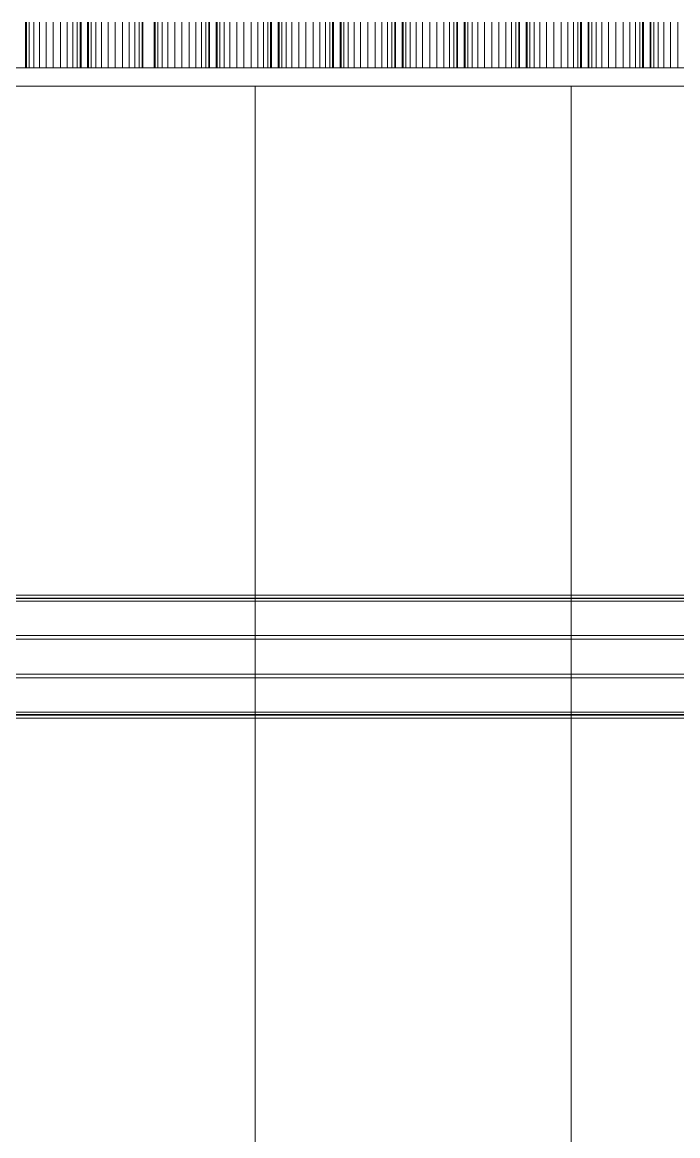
# Model space of a CAD drawing. Header units: centimetres. Extents: x -1906 to 5208, y -261 to 2955.
# Drawn here: x 3063.1 to 3125.2, y 2533.4 to 2639 of the extents above; entities that cross this region are included whole.
import ezdxf

# ---------------------------------------------------------------- set-up
doc = ezdxf.new("R2010")
doc.units = ezdxf.units.CM
doc.linetypes.add('Hidden', pattern=[0.714375, 0.47625, -0.238125])
for name, color, linetype, lineweight in [('A-CLNG-PATT', 7, 'Continuous', 18), ('A-DETL-HDLN', 7, 'Hidden', 18), ('G-IMPT', 7, 'Continuous', 18), ('S-BEAM', 7, 'Continuous', 18)]:
    doc.layers.add(name, color=color, linetype=linetype, lineweight=lineweight)

# ---------------------------------------------------------------- blocks, each defined once
blk = doc.blocks.new('Costanera Perfil Z - Parametrizado - h_22cm-1718476-Planta Bodega almacenamiento insumos')
at = {"layer": 'S-BEAM', "color": 254, "lineweight": 9, "true_color": 0xcccccc}
for p, q in [((-5.84, 4686.47), (-5.84, 1495.35)), ((-5.54, 4686.47), (-5.54, 1495.35)), ((-5.5, 1495.35), (-5.5, 4686.47)), ((-5.26, 4686.47), (-5.26, 1495.35)), ((-2.01, 4686.47), (-2.01, 1495.35)), ((-1.67, 4686.47), (-1.67, 1495.35)), ((1.67, 4686.47), (1.67, 1495.35)), ((2.01, 4686.47), (2.01, 1495.35)), ((5.26, 4686.47), (5.26, 1495.35)), ((5.5, 4686.47), (5.5, 1495.35)), ((5.54, 4686.47), (5.54, 1495.35)), ((5.84, 4686.47), (5.84, 1495.35))]:
    blk.add_line(p, q, dxfattribs=at)
blk = doc.blocks.new('PQ_RVR_EST-01_ZZ_ZZ_MO_T_A_rvt-2-Planta Bodega almacenamiento insumos')
at = {"layer": 'S-BEAM', "color": 254, "lineweight": 9, "true_color": 0xcccccc, "rotation": 269.9999999999998}
blk.add_blockref('Costanera Perfil Z - Parametrizado - h_22cm-1718476-Planta Bodega almacenamiento insumos', (-6547.93, 2578.82), dxfattribs=at)
blk = doc.blocks.new('PQ_RVR_ARQ-01_ZZ_ZZ_MO_T_A_rvt-2-Planta Bodega almacenamiento insumos')
at = {"layer": 'A-CLNG-PATT', "true_color": 0xd4d4d4}
h = blk.add_hatch(dxfattribs=at)
h.set_pattern_fill('FP_2', color=254, style=0, pattern_type=2)
h.set_pattern_definition([(90, (-3304.875, 82.28), (-30, 2e-15), [])])
h.paths.add_polyline_path([(-5052.58, 2390.87), (-5002.37, 2391.05), (-5002.38, 2395.95), (-4992.38, 2395.98), (-4992.37, 2391.09), (-4992.1, 2391.09), (-4992.12, 2395.98), (-4982.12, 2396.02), (-4982.1, 2391.13), (-4883.26, 2391.49), (-4883.18, 2393.89), (-4878.27, 2393.9), (-4878.26, 2391.51), (-3415.88, 2396.85), (-3415.79, 2399.31), (-3410.88, 2399.32), (-3410.88, 2396.87), (-3394.92, 2396.92), (-3394.83, 2399.39), (-3389.93, 2399.4), (-3389.92, 2396.94), (-3357.36, 2397.06), (-3357.3, 2402.03), (-3347.38, 2402.06), (-3347.36, 2397.1), (-2576.23, 2399.91), (-2577.59, 2638.97), (-2698.21, 2638.91), (-2698.21, 2636.41), (-2706.21, 2636.41), (-2706.21, 2638.91), (-2735.71, 2638.91), (-2735.71, 2632.91), (-2765.71, 2632.91), (-2765.71, 2638.91), (-2775.27, 2638.91), (-2774.58, 2637.77), (-2772.9, 2632.98), (-2772.33, 2627.86), (-2772.9, 2622.75), (-2774.85, 2617.5), (-2777.34, 2613.52), (-2780.99, 2609.88), (-2785.35, 2607.14), (-2790.54, 2605.4), (-2795.33, 2604.86), (-2800.64, 2605.51), (-2805.31, 2607.15), (-2809.84, 2610.05), (-2813.31, 2613.52), (-2816.07, 2617.96), (-2817.75, 2622.75), (-2818.33, 2627.86), (-2817.76, 2632.91), (-3110.95, 2632.91), (-3110.95, 2638.97), (-3114.28, 2638.97), (-3114.28, 2632.91), (-3274.28, 2632.91), (-3272.9, 2628.98), (-3272.33, 2623.86), (-3272.9, 2618.75), (-3274.85, 2613.5), (-3277.34, 2609.52), (-3280.99, 2605.88), (-3285.73, 2603.01), (-3290.54, 2601.4), (-3295.33, 2600.86), (-3300.64, 2601.51), (-3305.31, 2603.15), (-3309.84, 2606.05), (-3313.31, 2609.52), (-3316.07, 2613.96), (-3317.8, 2619.21), (-3318.33, 2623.86), (-3317.71, 2629.09), (-3316.38, 2632.91), (-3332.3, 2632.91), (-3332.37, 2628.83), (-3645.03, 2628.83), (-4101.8, 2402.33), (-5052.58, 2402.33), (-5052.58, 2401.84)])
h.paths.add_polyline_path([(-4115.83, 2455.93), (-4101.8, 2455.93), (-3805.08, 2603.06), (-3805.31, 2603.15), (-3809.84, 2606.05), (-3813.31, 2609.52), (-3816.07, 2613.96), (-3817.8, 2619.21), (-3818.33, 2623.86), (-3817.71, 2629.09), (-3815.81, 2634.23), (-3813.31, 2638.2), (-3812.54, 2638.97), (-4282.78, 2638.97), (-4280.82, 2637.68), (-4277.34, 2634.2), (-4274.58, 2629.77), (-4272.9, 2624.98), (-4272.33, 2619.86), (-4272.9, 2614.75), (-4274.85, 2609.5), (-4277.34, 2605.52), (-4280.99, 2601.88), (-4285.35, 2599.14), (-4290.54, 2597.4), (-4295.33, 2596.86), (-4300.64, 2597.51), (-4305.31, 2599.15), (-4309.84, 2602.05), (-4313.31, 2605.52), (-4316.07, 2609.96), (-4317.75, 2614.75), (-4318.33, 2619.86), (-4317.75, 2624.98), (-4315.81, 2630.23), (-4313.31, 2634.2), (-4309.67, 2637.85), (-4307.87, 2638.97), (-4782.78, 2638.97), (-4780.82, 2637.68), (-4777.34, 2634.2), (-4774.58, 2629.77), (-4772.9, 2624.98), (-4772.33, 2619.86), (-4772.9, 2614.75), (-4774.85, 2609.5), (-4777.34, 2605.52), (-4780.99, 2601.88), (-4785.35, 2599.14), (-4790.54, 2597.4), (-4795.33, 2596.86), (-4800.64, 2597.51), (-4805.31, 2599.15), (-4809.84, 2602.05), (-4813.31, 2605.52), (-4816.07, 2609.96), (-4817.75, 2614.75), (-4818.33, 2619.86), (-4817.75, 2624.98), (-4815.81, 2630.23), (-4813.31, 2634.2), (-4809.67, 2637.85), (-4807.87, 2638.97), (-5052.58, 2638.97), (-5052.58, 2455.93), (-4121.73, 2455.93)])
h.paths.add_polyline_path([(-3225.77, 2526.96), (-3246.21, 2526.96), (-3246.21, 2629.98), (-3230.65, 2629.98), (-3230.65, 2630.15), (-3196.38, 2630.15), (-3196.38, 2629.98), (-3193.47, 2629.98), (-3193.47, 2526.96), (-3207.71, 2526.96)])
h.paths.add_polyline_path([(-3772.87, 2619.03), (-3732.66, 2638.97), (-3778.11, 2638.97), (-3777.34, 2638.2), (-3774.58, 2633.77), (-3772.9, 2628.98), (-3772.33, 2623.86), (-3772.85, 2619.21)])
h.paths.add_polyline_path([(-2938.74, 2634.66), (-2938.74, 2638.97), (-2939.36, 2638.97), (-2939.36, 2634.66)])
h.paths.add_polyline_path([(-2950.51, 2634.66), (-2950.51, 2638.97), (-2951.12, 2638.97), (-2951.12, 2634.66)])
h.paths.add_polyline_path([(-2957, 2634.66), (-2956.39, 2634.66), (-2956.39, 2638.97), (-2957, 2638.97)])
h.paths.add_polyline_path([(-3016.24, 2634.66), (-3015.19, 2634.66), (-3015.19, 2638.97), (-3016.24, 2638.97)])
h.paths.add_polyline_path([(-2933.48, 2634.66), (-2932.86, 2634.66), (-2932.86, 2638.97), (-2933.48, 2638.97)])
h.paths.add_polyline_path([(-2833.51, 2634.66), (-2832.89, 2634.66), (-2832.89, 2638.97), (-2833.51, 2638.97)])
h.paths.add_polyline_path([(-3117.56, 2634.66), (-3117.56, 2638.97), (-3118.09, 2638.97), (-3118.09, 2634.66)])
h.paths.add_polyline_path([(-3103.84, 2634.66), (-3103.84, 2638.97), (-3106.56, 2638.97), (-3106.56, 2634.66)])
h.paths.add_polyline_path([(-2944.62, 2634.66), (-2944.62, 2638.97), (-2945.24, 2638.97), (-2945.24, 2634.66)])
h.paths.add_polyline_path([(-3259.23, 2634.66), (-3258.61, 2634.66), (-3258.61, 2638.97), (-3259.23, 2638.97)])
h.paths.add_polyline_path([(-3021.51, 2634.66), (-3021.51, 2638.97), (-3022.13, 2638.97), (-3022.13, 2634.66)])
h.paths.add_polyline_path([(-2892.31, 2634.66), (-2891.7, 2634.66), (-2891.7, 2638.97), (-2892.31, 2638.97)])
h.paths.add_polyline_path([(-2897.58, 2634.66), (-2897.58, 2638.97), (-2898.19, 2638.97), (-2898.19, 2634.66)])
h.paths.add_polyline_path([(-2915.22, 2634.66), (-2915.22, 2638.97), (-2915.84, 2638.97), (-2915.84, 2634.66)])
h.paths.add_polyline_path([(-3080.32, 2634.66), (-3080.32, 2638.97), (-3080.93, 2638.97), (-3080.93, 2634.66)])
h.paths.add_polyline_path([(-3123.36, 2634.66), (-3123.36, 2638.97), (-3123.98, 2638.97), (-3123.98, 2634.66)])
h.paths.add_polyline_path([(-3264.5, 2634.66), (-3264.5, 2638.97), (-3265.11, 2638.97), (-3265.11, 2634.66)])
h.paths.add_polyline_path([(-3004.04, 2634.66), (-3003.43, 2634.66), (-3003.43, 2638.97), (-3004.04, 2638.97)])
h.paths.add_polyline_path([(-2921.1, 2634.66), (-2921.1, 2638.97), (-2921.72, 2638.97), (-2921.72, 2634.66)])
h.paths.add_polyline_path([(-2962.27, 2634.66), (-2962.27, 2638.97), (-2962.88, 2638.97), (-2962.88, 2634.66)])
h.paths.add_polyline_path([(-2927.6, 2634.66), (-2926.98, 2634.66), (-2926.98, 2638.97), (-2927.6, 2638.97)])
h.paths.add_polyline_path([(-3247.47, 2634.66), (-3246.85, 2634.66), (-3246.85, 2638.97), (-3247.47, 2638.97)])
h.paths.add_polyline_path([(-3009.31, 2634.66), (-3009.31, 2638.97), (-3009.93, 2638.97), (-3009.93, 2634.66)])
h.paths.add_polyline_path([(-3075.05, 2634.66), (-3074.44, 2634.66), (-3074.44, 2638.97), (-3075.05, 2638.97)])
h.paths.add_polyline_path([(-3252.73, 2634.66), (-3252.73, 2638.97), (-3253.35, 2638.97), (-3253.35, 2634.66)])
h.paths.add_polyline_path([(-2998.16, 2634.66), (-2997.55, 2634.66), (-2997.55, 2638.97), (-2998.16, 2638.97)])
h.paths.add_polyline_path([(-3068.56, 2634.66), (-3068.56, 2638.97), (-3069.17, 2638.97), (-3069.17, 2634.66)])
h.paths.add_polyline_path([(-3241.59, 2634.66), (-3240.97, 2634.66), (-3240.97, 2638.97), (-3241.59, 2638.97)])
h.paths.add_polyline_path([(-3098.57, 2634.66), (-3097.96, 2634.66), (-3097.96, 2638.97), (-3098.57, 2638.97)])
h.paths.add_polyline_path([(-2838.77, 2634.66), (-2838.77, 2638.97), (-2839.39, 2638.97), (-2839.39, 2634.66)])
h.paths.add_polyline_path([(-3086.2, 2634.66), (-3086.2, 2638.97), (-3086.81, 2638.97), (-3086.81, 2634.66)])
h.paths.add_polyline_path([(-3129.24, 2634.66), (-3129.24, 2638.97), (-3129.86, 2638.97), (-3129.86, 2634.66)])
h.paths.add_polyline_path([(-3235.71, 2634.66), (-3235.09, 2634.66), (-3235.09, 2638.97), (-3235.71, 2638.97)])
h.paths.add_polyline_path([(-3063.29, 2634.66), (-3062.68, 2634.66), (-3062.68, 2638.97), (-3063.29, 2638.97)])
h.paths.add_polyline_path([(-2992.28, 2634.66), (-2991.67, 2634.66), (-2991.67, 2638.97), (-2992.28, 2638.97)])
h.paths.add_polyline_path([(-2986.4, 2634.66), (-2985.79, 2634.66), (-2985.79, 2638.97), (-2986.4, 2638.97)])
h.paths.add_polyline_path([(-2845.27, 2634.66), (-2844.65, 2634.66), (-2844.65, 2638.97), (-2845.27, 2638.97)])
h.paths.add_polyline_path([(-2974.64, 2634.66), (-2974.03, 2634.66), (-2974.03, 2638.97), (-2974.64, 2638.97)])
h.paths.add_polyline_path([(-2850.54, 2634.66), (-2850.54, 2638.97), (-2851.15, 2638.97), (-2851.15, 2634.66)])
h.paths.add_polyline_path([(-3135.74, 2634.66), (-3135.12, 2634.66), (-3135.12, 2638.97), (-3135.74, 2638.97)])
h.paths.add_polyline_path([(-3141, 2634.66), (-3141, 2638.97), (-3141.62, 2638.97), (-3141.62, 2634.66)])
h.paths.add_polyline_path([(-2827.63, 2634.66), (-2827.01, 2634.66), (-2827.01, 2638.97), (-2827.63, 2638.97)])
h.paths.add_polyline_path([(-2821.75, 2634.66), (-2821.13, 2634.66), (-2821.13, 2638.97), (-2821.75, 2638.97), (-2821.75, 2638.08)])
h.paths.add_polyline_path([(-3270.99, 2634.66), (-3270.38, 2634.66), (-3270.38, 2638.97), (-3270.99, 2638.97), (-3270.99, 2635.67)])
h.paths.add_polyline_path([(-3147.5, 2634.66), (-3146.88, 2634.66), (-3146.88, 2638.97), (-3147.5, 2638.97)])
h.paths.add_polyline_path([(-3152.76, 2634.66), (-3152.76, 2638.97), (-3153.38, 2638.97), (-3153.38, 2634.66)])
h.paths.add_polyline_path([(-3057.41, 2634.66), (-3056.79, 2634.66), (-3056.79, 2638.97), (-3057.41, 2638.97)])
h.paths.add_polyline_path([(-3158.64, 2634.66), (-3158.64, 2638.97), (-3159.26, 2638.97), (-3159.26, 2634.66)])
h.paths.add_polyline_path([(-3229.83, 2634.66), (-3229.21, 2634.66), (-3229.21, 2638.97), (-3229.83, 2638.97)])
h.paths.add_polyline_path([(-3223.95, 2634.66), (-3223.33, 2634.66), (-3223.33, 2638.97), (-3223.95, 2638.97)])
h.paths.add_polyline_path([(-3164.53, 2634.66), (-3164.53, 2638.97), (-3165.14, 2638.97), (-3165.14, 2634.66)])
h.paths.add_polyline_path([(-2980.52, 2634.66), (-2979.91, 2634.66), (-2979.91, 2638.97), (-2980.52, 2638.97)])
h.paths.add_polyline_path([(-2856.42, 2634.66), (-2856.42, 2638.97), (-2857.03, 2638.97), (-2857.03, 2634.66)])
h.paths.add_polyline_path([(-3050.91, 2634.66), (-3050.91, 2638.97), (-3051.53, 2638.97), (-3051.53, 2634.66)])
h.paths.add_polyline_path([(-3045.65, 2634.66), (-3045.03, 2634.66), (-3045.03, 2638.97), (-3045.65, 2638.97)])
h.paths.add_polyline_path([(-3170.41, 2634.66), (-3170.41, 2638.97), (-3171.02, 2638.97), (-3171.02, 2634.66)])
h.paths.add_polyline_path([(-2862.3, 2634.66), (-2862.3, 2638.97), (-2862.91, 2638.97), (-2862.91, 2634.66)])
h.paths.add_polyline_path([(-2868.18, 2634.66), (-2868.18, 2638.97), (-2868.79, 2638.97), (-2868.79, 2634.66)])
h.paths.add_polyline_path([(-2904.07, 2634.66), (-2903.46, 2634.66), (-2903.46, 2638.97), (-2904.07, 2638.97)])
h.paths.add_polyline_path([(-3329.62, 2634.66), (-3329.62, 2638.97), (-3330.24, 2638.97), (-3330.24, 2634.66)])
h.paths.add_polyline_path([(-3039.15, 2634.66), (-3039.15, 2638.97), (-3039.77, 2638.97), (-3039.77, 2634.66)])
h.paths.add_polyline_path([(-3324.35, 2634.66), (-3323.74, 2634.66), (-3323.74, 2638.97), (-3324.35, 2638.97)])
h.paths.add_polyline_path([(-3217.45, 2634.66), (-3217.45, 2638.97), (-3218.06, 2638.97), (-3218.06, 2634.66)])
h.paths.add_polyline_path([(-3092.08, 2634.66), (-3092.08, 2638.97), (-3092.69, 2638.97), (-3092.69, 2634.66)])
h.paths.add_polyline_path([(-3176.9, 2634.66), (-3176.29, 2634.66), (-3176.29, 2638.97), (-3176.9, 2638.97)])
h.paths.add_polyline_path([(-3182.17, 2634.66), (-3182.17, 2638.97), (-3182.78, 2638.97), (-3182.78, 2634.66)])
h.paths.add_polyline_path([(-2874.67, 2634.66), (-2874.06, 2634.66), (-2874.06, 2638.97), (-2874.67, 2638.97)])
h.paths.add_polyline_path([(-3193.93, 2634.66), (-3193.93, 2638.97), (-3194.54, 2638.97), (-3194.54, 2634.66)])
h.paths.add_polyline_path([(-3033.89, 2634.66), (-3033.27, 2634.66), (-3033.27, 2638.97), (-3033.89, 2638.97)])
h.paths.add_polyline_path([(-2968.15, 2634.66), (-2968.15, 2638.97), (-2968.76, 2638.97), (-2968.76, 2634.66)])
h.paths.add_polyline_path([(-2879.94, 2634.66), (-2879.94, 2638.97), (-2880.55, 2638.97), (-2880.55, 2634.66)])
h.paths.add_polyline_path([(-3028.01, 2634.66), (-3027.39, 2634.66), (-3027.39, 2638.97), (-3028.01, 2638.97)])
h.paths.add_polyline_path([(-2885.82, 2634.66), (-2885.82, 2638.97), (-2886.43, 2638.97), (-2886.43, 2634.66)])
h.paths.add_polyline_path([(-3318.47, 2634.66), (-3317.42, 2634.66), (-3317.42, 2638.97), (-3318.47, 2638.97), (-3318.47, 2635.64)])
h.paths.add_polyline_path([(-3188.05, 2634.66), (-3188.05, 2638.97), (-3188.66, 2638.97), (-3188.66, 2634.66)])
h.paths.add_polyline_path([(-3206.3, 2634.66), (-3205.69, 2634.66), (-3205.69, 2638.97), (-3206.3, 2638.97)])
h.paths.add_polyline_path([(-3200.42, 2634.66), (-3199.81, 2634.66), (-3199.81, 2638.97), (-3200.42, 2638.97)])
h.paths.add_polyline_path([(-3276.26, 2636.47), (-3276.26, 2638.97), (-3276.87, 2638.97), (-3276.87, 2637.45), (-3276.54, 2636.92)])
h.paths.add_polyline_path([(-2815.87, 2638.13), (-2815.34, 2638.97), (-2815.87, 2638.97), (-2815.87, 2638.54)])
blk = doc.blocks.new('EQ-04-002 - EQ-04-002_dwg_Agrupar_1737-1534113-Planta Bodega almacenamiento insumos')
at = {"layer": 'G-IMPT', "color": 251, "lineweight": 9, "true_color": 0x666666}
for p, q in [((83.56, 6.06), (83.56, 1.75)), ((83.56, 1.75), (83.56, 6.06)), ((83.56, 6.06), (83.56, 1.75)), ((83.65, 6.06), (83.65, 1.75)), ((83.65, 1.75), (83.65, 6.06)), ((83.65, 6.06), (83.65, 1.75)), ((83.91, 6.06), (83.91, 1.75)), ((83.91, 1.75), (83.91, 6.06)), ((83.91, 6.06), (83.91, 1.75)), ((84.33, 6.06), (84.33, 1.75)), ((84.33, 1.75), (84.33, 6.06)), ((84.33, 6.06), (84.33, 1.75)), ((84.87, 6.06), (84.87, 1.75)), ((84.87, 1.75), (84.87, 6.06)), ((84.87, 6.06), (84.87, 1.75)), ((85.51, 6.06), (85.51, 1.75)), ((85.51, 1.75), (85.51, 6.06)), ((85.51, 6.06), (85.51, 1.75)), ((86.19, 6.06), (86.19, 1.75)), ((86.19, 1.75), (86.19, 6.06)), ((86.19, 6.06), (86.19, 1.75)), ((86.87, 1.75), (86.87, 6.06)), ((86.87, 1.75), (86.87, 6.06)), ((86.87, 6.06), (86.87, 1.75)), ((87.51, 6.06), (87.51, 1.75)), ((87.51, 1.75), (87.51, 6.06)), ((87.51, 6.06), (87.51, 1.75)), ((88.05, 1.75), (88.05, 6.06)), ((88.05, 1.75), (88.05, 6.06)), ((88.05, 6.06), (88.05, 1.75)), ((88.47, 1.75), (88.47, 6.06)), ((88.47, 1.75), (88.47, 6.06)), ((88.47, 6.06), (88.47, 1.75)), ((88.73, 6.06), (88.73, 1.75)), ((88.73, 1.75), (88.73, 6.06)), ((88.73, 6.06), (88.73, 1.75)), ((88.82, 1.75), (88.82, 6.06)), ((88.82, 1.75), (88.82, 6.06)), ((88.82, 6.06), (88.82, 1.75)), ((85.51, 1.75), (84.87, 1.75)), ((86.19, 1.75), (85.51, 1.75)), ((86.87, 1.75), (86.19, 1.75)), ((86.87, 1.75), (87.51, 1.75))]:
    blk.add_line(p, q, dxfattribs=at)
blk = doc.blocks.new('EQ-04-002 - EQ-04-002_dwg_Agrupar_528-1534099-Planta Bodega almacenamiento insumos')
at = {"layer": 'A-DETL-HDLN', "lineweight": 9}
for p, q in [((81.63, 1.75), (84.87, 1.75)), ((87.51, 1.75), (90.75, 1.75)), ((93.39, 1.75), (97.07, 1.75)), ((99.71, 1.75), (102.95, 1.75)), ((105.59, 1.75), (108.83, 1.75)), ((111.47, 1.75), (114.72, 1.75)), ((117.35, 1.75), (120.6, 1.75)), ((123.23, 1.75), (126.48, 1.75)), ((129.11, 1.75), (132.36, 1.75)), ((134.99, 1.75), (138.24, 1.75)), ((140.87, 1.75), (144.12, 1.75)), ((298.9, 0), (0, 0))]:
    blk.add_line(p, q, dxfattribs=at)
at = {"layer": 'G-IMPT', "color": 251, "lineweight": 9, "true_color": 0x666666}
for p, q in [((81.63, 1.75), (84.87, 1.75)), ((81.63, 1.75), (84.87, 1.75)), ((81.63, 1.75), (84.87, 1.75)), ((87.51, 1.75), (90.75, 1.75)), ((87.51, 1.75), (90.75, 1.75)), ((87.51, 1.75), (90.75, 1.75)), ((93.39, 1.75), (97.07, 1.75)), ((93.39, 1.75), (97.07, 1.75)), ((93.39, 1.75), (97.07, 1.75)), ((99.71, 1.75), (102.95, 1.75)), ((99.71, 1.75), (102.95, 1.75)), ((99.71, 1.75), (102.95, 1.75)), ((105.59, 1.75), (108.83, 1.75)), ((105.59, 1.75), (108.83, 1.75)), ((105.59, 1.75), (108.83, 1.75)), ((111.47, 1.75), (114.72, 1.75)), ((111.47, 1.75), (114.72, 1.75)), ((111.47, 1.75), (114.72, 1.75)), ((117.35, 1.75), (120.6, 1.75)), ((117.35, 1.75), (120.6, 1.75)), ((117.35, 1.75), (120.6, 1.75)), ((123.23, 1.75), (126.48, 1.75)), ((123.23, 1.75), (126.48, 1.75)), ((123.23, 1.75), (126.48, 1.75)), ((129.11, 1.75), (132.36, 1.75)), ((129.11, 1.75), (132.36, 1.75)), ((129.11, 1.75), (132.36, 1.75)), ((134.99, 1.75), (138.24, 1.75)), ((134.99, 1.75), (138.24, 1.75)), ((134.99, 1.75), (138.24, 1.75)), ((140.87, 1.75), (144.12, 1.75)), ((140.87, 1.75), (144.12, 1.75)), ((140.87, 1.75), (144.12, 1.75)), ((293.21, 0), (0, 0)), ((288.16, 0), (0, 0))]:
    blk.add_line(p, q, dxfattribs=at)
at = {"layer": 'G-IMPT', "color": 251, "lineweight": 9, "true_color": 0x666666, "flags": 128}
blk.add_lwpolyline([(288.16, 0), (0, 0), (0, 6.06)], dxfattribs=at)
blk = doc.blocks.new('EQ-04-002 - EQ-04-002_dwg_Agrupar_1737-1534105-Planta Bodega almacenamiento insumos')
at = {"layer": 'A-DETL-HDLN', "lineweight": 9}
for p, q in [((107.52, 6.06), (107.52, 1.75)), ((107.61, 6.06), (107.61, 1.75)), ((107.87, 6.06), (107.87, 1.75)), ((108.29, 6.06), (108.29, 1.75)), ((108.83, 6.06), (108.83, 1.75)), ((109.47, 6.06), (109.47, 1.75)), ((110.15, 6.06), (110.15, 1.75)), ((110.83, 1.75), (110.83, 6.06)), ((111.47, 6.06), (111.47, 1.75)), ((112.01, 1.75), (112.01, 6.06)), ((112.43, 1.75), (112.43, 6.06)), ((112.69, 6.06), (112.69, 1.75)), ((112.78, 1.75), (112.78, 6.06)), ((109.47, 1.75), (108.83, 1.75)), ((110.15, 1.75), (109.47, 1.75)), ((110.83, 1.75), (110.15, 1.75)), ((110.83, 1.75), (111.47, 1.75))]:
    blk.add_line(p, q, dxfattribs=at)
at = {"layer": 'G-IMPT', "color": 251, "lineweight": 9, "true_color": 0x666666}
for p, q in [((107.52, 6.06), (107.52, 1.75)), ((107.52, 1.75), (107.52, 6.06)), ((107.52, 6.06), (107.52, 1.75)), ((107.61, 6.06), (107.61, 1.75)), ((107.61, 1.75), (107.61, 6.06)), ((107.61, 6.06), (107.61, 1.75)), ((107.87, 6.06), (107.87, 1.75)), ((107.87, 1.75), (107.87, 6.06)), ((107.87, 6.06), (107.87, 1.75)), ((108.29, 6.06), (108.29, 1.75)), ((108.29, 1.75), (108.29, 6.06)), ((108.29, 6.06), (108.29, 1.75)), ((108.83, 6.06), (108.83, 1.75)), ((108.83, 1.75), (108.83, 6.06)), ((108.83, 6.06), (108.83, 1.75)), ((109.47, 6.06), (109.47, 1.75)), ((109.47, 1.75), (109.47, 6.06)), ((109.47, 6.06), (109.47, 1.75)), ((110.15, 6.06), (110.15, 1.75)), ((110.15, 1.75), (110.15, 6.06)), ((110.15, 6.06), (110.15, 1.75)), ((110.83, 1.75), (110.83, 6.06)), ((110.83, 1.75), (110.83, 6.06)), ((110.83, 6.06), (110.83, 1.75)), ((111.47, 6.06), (111.47, 1.75)), ((111.47, 1.75), (111.47, 6.06)), ((111.47, 6.06), (111.47, 1.75)), ((112.01, 1.75), (112.01, 6.06)), ((112.01, 1.75), (112.01, 6.06)), ((112.01, 6.06), (112.01, 1.75)), ((112.43, 1.75), (112.43, 6.06)), ((112.43, 1.75), (112.43, 6.06)), ((112.43, 6.06), (112.43, 1.75)), ((112.69, 6.06), (112.69, 1.75)), ((112.69, 1.75), (112.69, 6.06)), ((112.69, 6.06), (112.69, 1.75)), ((112.78, 1.75), (112.78, 6.06)), ((112.78, 1.75), (112.78, 6.06)), ((112.78, 6.06), (112.78, 1.75)), ((109.47, 1.75), (108.83, 1.75)), ((110.15, 1.75), (109.47, 1.75)), ((110.83, 1.75), (110.15, 1.75)), ((110.83, 1.75), (111.47, 1.75))]:
    blk.add_line(p, q, dxfattribs=at)
blk = doc.blocks.new('EQ-04-002 - EQ-04-002_dwg_Agrupar_1737-1534106-Planta Bodega almacenamiento insumos')
at = {"layer": 'A-DETL-HDLN', "lineweight": 9}
for p, q in [((95.76, 6.06), (95.76, 1.75)), ((95.85, 6.06), (95.85, 1.75)), ((96.11, 6.06), (96.11, 1.75)), ((96.53, 6.06), (96.53, 1.75)), ((97.07, 6.06), (97.07, 1.75)), ((97.71, 6.06), (97.71, 1.75)), ((98.39, 6.06), (98.39, 1.75)), ((99.07, 1.75), (99.07, 6.06)), ((99.71, 6.06), (99.71, 1.75)), ((100.25, 1.75), (100.25, 6.06)), ((100.67, 1.75), (100.67, 6.06)), ((100.93, 6.06), (100.93, 1.75)), ((101.02, 1.75), (101.02, 6.06)), ((97.71, 1.75), (97.07, 1.75)), ((98.39, 1.75), (97.71, 1.75)), ((99.07, 1.75), (98.39, 1.75)), ((99.07, 1.75), (99.71, 1.75))]:
    blk.add_line(p, q, dxfattribs=at)
at = {"layer": 'G-IMPT', "color": 251, "lineweight": 9, "true_color": 0x666666}
for p, q in [((95.76, 6.06), (95.76, 1.75)), ((95.76, 1.75), (95.76, 6.06)), ((95.76, 6.06), (95.76, 1.75)), ((95.85, 6.06), (95.85, 1.75)), ((95.85, 1.75), (95.85, 6.06)), ((95.85, 6.06), (95.85, 1.75)), ((96.11, 6.06), (96.11, 1.75)), ((96.11, 1.75), (96.11, 6.06)), ((96.11, 6.06), (96.11, 1.75)), ((96.53, 6.06), (96.53, 1.75)), ((96.53, 1.75), (96.53, 6.06)), ((96.53, 6.06), (96.53, 1.75)), ((97.07, 6.06), (97.07, 1.75)), ((97.07, 1.75), (97.07, 6.06)), ((97.07, 6.06), (97.07, 1.75)), ((97.71, 6.06), (97.71, 1.75)), ((97.71, 1.75), (97.71, 6.06)), ((97.71, 6.06), (97.71, 1.75)), ((98.39, 6.06), (98.39, 1.75)), ((98.39, 1.75), (98.39, 6.06)), ((98.39, 6.06), (98.39, 1.75)), ((99.07, 1.75), (99.07, 6.06)), ((99.07, 1.75), (99.07, 6.06)), ((99.07, 6.06), (99.07, 1.75)), ((99.71, 6.06), (99.71, 1.75)), ((99.71, 1.75), (99.71, 6.06)), ((99.71, 6.06), (99.71, 1.75)), ((100.25, 1.75), (100.25, 6.06)), ((100.25, 1.75), (100.25, 6.06)), ((100.25, 6.06), (100.25, 1.75)), ((100.67, 1.75), (100.67, 6.06)), ((100.67, 1.75), (100.67, 6.06)), ((100.67, 6.06), (100.67, 1.75)), ((100.93, 6.06), (100.93, 1.75)), ((100.93, 1.75), (100.93, 6.06)), ((100.93, 6.06), (100.93, 1.75)), ((101.02, 1.75), (101.02, 6.06)), ((101.02, 1.75), (101.02, 6.06)), ((101.02, 6.06), (101.02, 1.75)), ((97.71, 1.75), (97.07, 1.75)), ((98.39, 1.75), (97.71, 1.75)), ((99.07, 1.75), (98.39, 1.75)), ((99.07, 1.75), (99.71, 1.75))]:
    blk.add_line(p, q, dxfattribs=at)
blk = doc.blocks.new('EQ-04-002 - EQ-04-002_dwg_Agrupar_1737-1534109-Planta Bodega almacenamiento insumos')
at = {"layer": 'A-DETL-HDLN', "lineweight": 9}
for p, q in [((142.8, 6.06), (142.8, 1.75)), ((142.89, 6.06), (142.89, 1.75)), ((143.15, 6.06), (143.15, 1.75)), ((143.57, 6.06), (143.57, 1.75)), ((144.12, 6.06), (144.12, 1.75)), ((144.75, 6.06), (144.75, 1.75)), ((145.43, 6.06), (145.43, 1.75)), ((146.12, 1.75), (146.12, 6.06)), ((146.75, 6.06), (146.75, 1.75)), ((147.3, 1.75), (147.3, 6.06)), ((147.72, 1.75), (147.72, 6.06)), ((147.98, 6.06), (147.98, 1.75)), ((148.07, 1.75), (148.07, 6.06)), ((144.75, 1.75), (144.12, 1.75)), ((145.43, 1.75), (144.75, 1.75)), ((146.12, 1.75), (145.43, 1.75)), ((146.12, 1.75), (146.75, 1.75))]:
    blk.add_line(p, q, dxfattribs=at)
at = {"layer": 'G-IMPT', "color": 251, "lineweight": 9, "true_color": 0x666666}
for p, q in [((142.8, 6.06), (142.8, 1.75)), ((142.8, 1.75), (142.8, 6.06)), ((142.8, 6.06), (142.8, 1.75)), ((142.89, 6.06), (142.89, 1.75)), ((142.89, 1.75), (142.89, 6.06)), ((142.89, 6.06), (142.89, 1.75)), ((143.15, 6.06), (143.15, 1.75)), ((143.15, 1.75), (143.15, 6.06)), ((143.15, 6.06), (143.15, 1.75)), ((143.57, 6.06), (143.57, 1.75)), ((143.57, 1.75), (143.57, 6.06)), ((143.57, 6.06), (143.57, 1.75)), ((144.12, 6.06), (144.12, 1.75)), ((144.12, 1.75), (144.12, 6.06)), ((144.12, 6.06), (144.12, 1.75)), ((144.75, 6.06), (144.75, 1.75)), ((144.75, 1.75), (144.75, 6.06)), ((144.75, 6.06), (144.75, 1.75)), ((145.43, 6.06), (145.43, 1.75)), ((145.43, 1.75), (145.43, 6.06)), ((145.43, 6.06), (145.43, 1.75)), ((146.12, 1.75), (146.12, 6.06)), ((146.12, 1.75), (146.12, 6.06)), ((146.12, 6.06), (146.12, 1.75)), ((146.75, 6.06), (146.75, 1.75)), ((146.75, 1.75), (146.75, 6.06)), ((146.75, 6.06), (146.75, 1.75)), ((147.3, 1.75), (147.3, 6.06)), ((147.3, 1.75), (147.3, 6.06)), ((147.3, 6.06), (147.3, 1.75)), ((147.72, 1.75), (147.72, 6.06)), ((147.72, 1.75), (147.72, 6.06)), ((147.72, 6.06), (147.72, 1.75)), ((147.98, 6.06), (147.98, 1.75)), ((147.98, 1.75), (147.98, 6.06)), ((147.98, 6.06), (147.98, 1.75)), ((148.07, 1.75), (148.07, 6.06)), ((148.07, 1.75), (148.07, 6.06)), ((148.07, 6.06), (148.07, 1.75)), ((144.75, 1.75), (144.12, 1.75)), ((145.43, 1.75), (144.75, 1.75)), ((146.12, 1.75), (145.43, 1.75)), ((146.12, 1.75), (146.75, 1.75))]:
    blk.add_line(p, q, dxfattribs=at)
blk = doc.blocks.new('EQ-04-002 - EQ-04-002_dwg_Agrupar_1737-1534110-Planta Bodega almacenamiento insumos')
at = {"layer": 'A-DETL-HDLN', "lineweight": 9}
for p, q in [((113.4, 6.06), (113.4, 1.75)), ((113.49, 6.06), (113.49, 1.75)), ((113.75, 6.06), (113.75, 1.75)), ((114.17, 6.06), (114.17, 1.75)), ((114.72, 6.06), (114.72, 1.75)), ((115.35, 6.06), (115.35, 1.75)), ((116.03, 6.06), (116.03, 1.75)), ((116.71, 1.75), (116.71, 6.06)), ((117.35, 6.06), (117.35, 1.75)), ((117.89, 1.75), (117.89, 6.06)), ((118.31, 1.75), (118.31, 6.06)), ((118.58, 6.06), (118.58, 1.75)), ((118.67, 1.75), (118.67, 6.06)), ((115.35, 1.75), (114.72, 1.75)), ((116.03, 1.75), (115.35, 1.75)), ((116.71, 1.75), (116.03, 1.75)), ((116.71, 1.75), (117.35, 1.75))]:
    blk.add_line(p, q, dxfattribs=at)
at = {"layer": 'G-IMPT', "color": 251, "lineweight": 9, "true_color": 0x666666}
for p, q in [((113.4, 6.06), (113.4, 1.75)), ((113.4, 1.75), (113.4, 6.06)), ((113.4, 6.06), (113.4, 1.75)), ((113.49, 6.06), (113.49, 1.75)), ((113.49, 1.75), (113.49, 6.06)), ((113.49, 6.06), (113.49, 1.75)), ((113.75, 6.06), (113.75, 1.75)), ((113.75, 1.75), (113.75, 6.06)), ((113.75, 6.06), (113.75, 1.75)), ((114.17, 6.06), (114.17, 1.75)), ((114.17, 1.75), (114.17, 6.06)), ((114.17, 6.06), (114.17, 1.75)), ((114.72, 6.06), (114.72, 1.75)), ((114.72, 1.75), (114.72, 6.06)), ((114.72, 6.06), (114.72, 1.75)), ((115.35, 6.06), (115.35, 1.75)), ((115.35, 1.75), (115.35, 6.06)), ((115.35, 6.06), (115.35, 1.75)), ((116.03, 6.06), (116.03, 1.75)), ((116.03, 1.75), (116.03, 6.06)), ((116.03, 6.06), (116.03, 1.75)), ((116.71, 1.75), (116.71, 6.06)), ((116.71, 1.75), (116.71, 6.06)), ((116.71, 6.06), (116.71, 1.75)), ((117.35, 6.06), (117.35, 1.75)), ((117.35, 1.75), (117.35, 6.06)), ((117.35, 6.06), (117.35, 1.75)), ((117.89, 1.75), (117.89, 6.06)), ((117.89, 1.75), (117.89, 6.06)), ((117.89, 6.06), (117.89, 1.75)), ((118.31, 1.75), (118.31, 6.06)), ((118.31, 1.75), (118.31, 6.06)), ((118.31, 6.06), (118.31, 1.75)), ((118.58, 6.06), (118.58, 1.75)), ((118.58, 1.75), (118.58, 6.06)), ((118.58, 6.06), (118.58, 1.75)), ((118.67, 1.75), (118.67, 6.06)), ((118.67, 1.75), (118.67, 6.06)), ((118.67, 6.06), (118.67, 1.75)), ((115.35, 1.75), (114.72, 1.75)), ((116.03, 1.75), (115.35, 1.75)), ((116.71, 1.75), (116.03, 1.75)), ((116.71, 1.75), (117.35, 1.75))]:
    blk.add_line(p, q, dxfattribs=at)
blk = doc.blocks.new('EQ-04-002 - EQ-04-002_dwg_Agrupar_1737-V196-Planta Bodega almacenamiento insumos')
at = {"layer": 'A-DETL-HDLN', "lineweight": 9}
for p, q in [((83.56, 6.06), (83.56, 1.75)), ((83.65, 6.06), (83.65, 1.75)), ((83.91, 6.06), (83.91, 1.75)), ((84.33, 6.06), (84.33, 1.75)), ((84.87, 6.06), (84.87, 1.75)), ((85.51, 6.06), (85.51, 1.75)), ((86.19, 6.06), (86.19, 1.75)), ((86.87, 1.75), (86.87, 6.06)), ((87.51, 6.06), (87.51, 1.75)), ((88.05, 1.75), (88.05, 6.06)), ((88.47, 1.75), (88.47, 6.06)), ((88.73, 6.06), (88.73, 1.75)), ((88.82, 1.75), (88.82, 6.06)), ((85.51, 1.75), (84.87, 1.75)), ((86.19, 1.75), (85.51, 1.75)), ((86.87, 1.75), (86.19, 1.75)), ((86.87, 1.75), (87.51, 1.75))]:
    blk.add_line(p, q, dxfattribs=at)
at = {"layer": 'G-IMPT', "color": 251, "lineweight": 9, "true_color": 0x666666}
for p, q in [((83.56, 6.06), (83.56, 1.75)), ((83.56, 1.75), (83.56, 6.06)), ((83.56, 6.06), (83.56, 1.75)), ((83.65, 6.06), (83.65, 1.75)), ((83.65, 1.75), (83.65, 6.06)), ((83.65, 6.06), (83.65, 1.75)), ((83.91, 6.06), (83.91, 1.75)), ((83.91, 1.75), (83.91, 6.06)), ((83.91, 6.06), (83.91, 1.75)), ((84.33, 6.06), (84.33, 1.75)), ((84.33, 1.75), (84.33, 6.06)), ((84.33, 6.06), (84.33, 1.75)), ((84.87, 6.06), (84.87, 1.75)), ((84.87, 1.75), (84.87, 6.06)), ((84.87, 6.06), (84.87, 1.75)), ((85.51, 6.06), (85.51, 1.75)), ((85.51, 1.75), (85.51, 6.06)), ((85.51, 6.06), (85.51, 1.75)), ((86.19, 6.06), (86.19, 1.75)), ((86.19, 1.75), (86.19, 6.06)), ((86.19, 6.06), (86.19, 1.75)), ((86.87, 1.75), (86.87, 6.06)), ((86.87, 1.75), (86.87, 6.06)), ((86.87, 6.06), (86.87, 1.75)), ((87.51, 6.06), (87.51, 1.75)), ((87.51, 1.75), (87.51, 6.06)), ((87.51, 6.06), (87.51, 1.75)), ((88.05, 1.75), (88.05, 6.06)), ((88.05, 1.75), (88.05, 6.06)), ((88.05, 6.06), (88.05, 1.75)), ((88.47, 1.75), (88.47, 6.06)), ((88.47, 1.75), (88.47, 6.06)), ((88.47, 6.06), (88.47, 1.75)), ((88.73, 6.06), (88.73, 1.75)), ((88.73, 1.75), (88.73, 6.06)), ((88.73, 6.06), (88.73, 1.75)), ((88.82, 1.75), (88.82, 6.06)), ((88.82, 1.75), (88.82, 6.06)), ((88.82, 6.06), (88.82, 1.75)), ((85.51, 1.75), (84.87, 1.75)), ((86.19, 1.75), (85.51, 1.75)), ((86.87, 1.75), (86.19, 1.75)), ((86.87, 1.75), (87.51, 1.75))]:
    blk.add_line(p, q, dxfattribs=at)
blk = doc.blocks.new('EQ-04-002 - EQ-04-002_dwg_Agrupar_1737-1534116-Planta Bodega almacenamiento insumos')
at = {"layer": 'A-DETL-HDLN', "lineweight": 9}
for p, q in [((125.16, 6.06), (125.16, 1.75)), ((125.25, 6.06), (125.25, 1.75)), ((125.51, 6.06), (125.51, 1.75)), ((125.93, 6.06), (125.93, 1.75)), ((126.48, 6.06), (126.48, 1.75)), ((127.11, 6.06), (127.11, 1.75)), ((127.79, 6.06), (127.79, 1.75)), ((128.47, 1.75), (128.47, 6.06)), ((129.11, 6.06), (129.11, 1.75)), ((129.66, 1.75), (129.66, 6.06)), ((130.07, 1.75), (130.07, 6.06)), ((130.34, 6.06), (130.34, 1.75)), ((130.43, 1.75), (130.43, 6.06)), ((127.11, 1.75), (126.48, 1.75)), ((127.79, 1.75), (127.11, 1.75)), ((128.47, 1.75), (127.79, 1.75)), ((128.47, 1.75), (129.11, 1.75))]:
    blk.add_line(p, q, dxfattribs=at)
at = {"layer": 'G-IMPT', "color": 251, "lineweight": 9, "true_color": 0x666666}
for p, q in [((125.16, 6.06), (125.16, 1.75)), ((125.16, 1.75), (125.16, 6.06)), ((125.16, 6.06), (125.16, 1.75)), ((125.25, 6.06), (125.25, 1.75)), ((125.25, 1.75), (125.25, 6.06)), ((125.25, 6.06), (125.25, 1.75)), ((125.51, 6.06), (125.51, 1.75)), ((125.51, 1.75), (125.51, 6.06)), ((125.51, 6.06), (125.51, 1.75)), ((125.93, 6.06), (125.93, 1.75)), ((125.93, 1.75), (125.93, 6.06)), ((125.93, 6.06), (125.93, 1.75)), ((126.48, 6.06), (126.48, 1.75)), ((126.48, 1.75), (126.48, 6.06)), ((126.48, 6.06), (126.48, 1.75)), ((127.11, 6.06), (127.11, 1.75)), ((127.11, 1.75), (127.11, 6.06)), ((127.11, 6.06), (127.11, 1.75)), ((127.79, 6.06), (127.79, 1.75)), ((127.79, 1.75), (127.79, 6.06)), ((127.79, 6.06), (127.79, 1.75)), ((128.47, 1.75), (128.47, 6.06)), ((128.47, 1.75), (128.47, 6.06)), ((128.47, 6.06), (128.47, 1.75)), ((129.11, 6.06), (129.11, 1.75)), ((129.11, 1.75), (129.11, 6.06)), ((129.11, 6.06), (129.11, 1.75)), ((129.66, 1.75), (129.66, 6.06)), ((129.66, 1.75), (129.66, 6.06)), ((129.66, 6.06), (129.66, 1.75)), ((130.07, 1.75), (130.07, 6.06)), ((130.07, 1.75), (130.07, 6.06)), ((130.07, 6.06), (130.07, 1.75)), ((130.34, 6.06), (130.34, 1.75)), ((130.34, 1.75), (130.34, 6.06)), ((130.34, 6.06), (130.34, 1.75)), ((130.43, 1.75), (130.43, 6.06)), ((130.43, 1.75), (130.43, 6.06)), ((130.43, 6.06), (130.43, 1.75)), ((127.11, 1.75), (126.48, 1.75)), ((127.79, 1.75), (127.11, 1.75)), ((128.47, 1.75), (127.79, 1.75)), ((128.47, 1.75), (129.11, 1.75))]:
    blk.add_line(p, q, dxfattribs=at)
blk = doc.blocks.new('EQ-04-002 - EQ-04-002_dwg_Agrupar_1737-1534120-Planta Bodega almacenamiento insumos')
at = {"layer": 'A-DETL-HDLN', "lineweight": 9}
for p, q in [((101.64, 6.06), (101.64, 1.75)), ((101.73, 6.06), (101.73, 1.75)), ((101.99, 6.06), (101.99, 1.75)), ((102.41, 6.06), (102.41, 1.75)), ((102.95, 6.06), (102.95, 1.75)), ((103.59, 6.06), (103.59, 1.75)), ((104.27, 6.06), (104.27, 1.75)), ((104.95, 1.75), (104.95, 6.06)), ((105.59, 6.06), (105.59, 1.75)), ((106.13, 1.75), (106.13, 6.06)), ((106.55, 1.75), (106.55, 6.06)), ((106.81, 6.06), (106.81, 1.75)), ((106.9, 1.75), (106.9, 6.06)), ((103.59, 1.75), (102.95, 1.75)), ((104.27, 1.75), (103.59, 1.75)), ((104.95, 1.75), (104.27, 1.75)), ((104.95, 1.75), (105.59, 1.75))]:
    blk.add_line(p, q, dxfattribs=at)
at = {"layer": 'G-IMPT', "color": 251, "lineweight": 9, "true_color": 0x666666}
for p, q in [((101.64, 6.06), (101.64, 1.75)), ((101.64, 1.75), (101.64, 6.06)), ((101.64, 6.06), (101.64, 1.75)), ((101.73, 6.06), (101.73, 1.75)), ((101.73, 1.75), (101.73, 6.06)), ((101.73, 6.06), (101.73, 1.75)), ((101.99, 6.06), (101.99, 1.75)), ((101.99, 1.75), (101.99, 6.06)), ((101.99, 6.06), (101.99, 1.75)), ((102.41, 6.06), (102.41, 1.75)), ((102.41, 1.75), (102.41, 6.06)), ((102.41, 6.06), (102.41, 1.75)), ((102.95, 6.06), (102.95, 1.75)), ((102.95, 1.75), (102.95, 6.06)), ((102.95, 6.06), (102.95, 1.75)), ((103.59, 6.06), (103.59, 1.75)), ((103.59, 1.75), (103.59, 6.06)), ((103.59, 6.06), (103.59, 1.75)), ((104.27, 6.06), (104.27, 1.75)), ((104.27, 1.75), (104.27, 6.06)), ((104.27, 6.06), (104.27, 1.75)), ((104.95, 1.75), (104.95, 6.06)), ((104.95, 1.75), (104.95, 6.06)), ((104.95, 6.06), (104.95, 1.75)), ((105.59, 6.06), (105.59, 1.75)), ((105.59, 1.75), (105.59, 6.06)), ((105.59, 6.06), (105.59, 1.75)), ((106.13, 1.75), (106.13, 6.06)), ((106.13, 1.75), (106.13, 6.06)), ((106.13, 6.06), (106.13, 1.75)), ((106.55, 1.75), (106.55, 6.06)), ((106.55, 1.75), (106.55, 6.06)), ((106.55, 6.06), (106.55, 1.75)), ((106.81, 6.06), (106.81, 1.75)), ((106.81, 1.75), (106.81, 6.06)), ((106.81, 6.06), (106.81, 1.75)), ((106.9, 1.75), (106.9, 6.06)), ((106.9, 1.75), (106.9, 6.06)), ((106.9, 6.06), (106.9, 1.75)), ((103.59, 1.75), (102.95, 1.75)), ((104.27, 1.75), (103.59, 1.75)), ((104.95, 1.75), (104.27, 1.75)), ((104.95, 1.75), (105.59, 1.75))]:
    blk.add_line(p, q, dxfattribs=at)
blk = doc.blocks.new('EQ-04-002 - EQ-04-002_dwg_Agrupar_1737-1534122-Planta Bodega almacenamiento insumos')
at = {"layer": 'A-DETL-HDLN', "lineweight": 9}
for p, q in [((89.44, 6.06), (89.44, 1.75)), ((89.53, 6.06), (89.53, 1.75)), ((89.79, 6.06), (89.79, 1.75)), ((90.21, 6.06), (90.21, 1.75)), ((90.75, 6.06), (90.75, 1.75)), ((91.39, 6.06), (91.39, 1.75)), ((92.07, 6.06), (92.07, 1.75)), ((92.75, 1.75), (92.75, 6.06)), ((93.39, 6.06), (93.39, 1.75)), ((93.93, 1.75), (93.93, 6.06)), ((94.35, 1.75), (94.35, 6.06)), ((94.61, 6.06), (94.61, 1.75)), ((94.7, 1.75), (94.7, 6.06)), ((91.39, 1.75), (90.75, 1.75)), ((92.07, 1.75), (91.39, 1.75)), ((92.75, 1.75), (92.07, 1.75)), ((92.75, 1.75), (93.39, 1.75))]:
    blk.add_line(p, q, dxfattribs=at)
at = {"layer": 'G-IMPT', "color": 251, "lineweight": 9, "true_color": 0x666666}
for p, q in [((89.44, 6.06), (89.44, 1.75)), ((89.44, 1.75), (89.44, 6.06)), ((89.44, 6.06), (89.44, 1.75)), ((89.53, 6.06), (89.53, 1.75)), ((89.53, 1.75), (89.53, 6.06)), ((89.53, 6.06), (89.53, 1.75)), ((89.79, 6.06), (89.79, 1.75)), ((89.79, 1.75), (89.79, 6.06)), ((89.79, 6.06), (89.79, 1.75)), ((90.21, 6.06), (90.21, 1.75)), ((90.21, 1.75), (90.21, 6.06)), ((90.21, 6.06), (90.21, 1.75)), ((90.75, 6.06), (90.75, 1.75)), ((90.75, 1.75), (90.75, 6.06)), ((90.75, 6.06), (90.75, 1.75)), ((91.39, 6.06), (91.39, 1.75)), ((91.39, 1.75), (91.39, 6.06)), ((91.39, 6.06), (91.39, 1.75)), ((92.07, 6.06), (92.07, 1.75)), ((92.07, 1.75), (92.07, 6.06)), ((92.07, 6.06), (92.07, 1.75)), ((92.75, 1.75), (92.75, 6.06)), ((92.75, 1.75), (92.75, 6.06)), ((92.75, 6.06), (92.75, 1.75)), ((93.39, 6.06), (93.39, 1.75)), ((93.39, 1.75), (93.39, 6.06)), ((93.39, 6.06), (93.39, 1.75)), ((93.93, 1.75), (93.93, 6.06)), ((93.93, 1.75), (93.93, 6.06)), ((93.93, 6.06), (93.93, 1.75)), ((94.35, 1.75), (94.35, 6.06)), ((94.35, 1.75), (94.35, 6.06)), ((94.35, 6.06), (94.35, 1.75)), ((94.61, 6.06), (94.61, 1.75)), ((94.61, 1.75), (94.61, 6.06)), ((94.61, 6.06), (94.61, 1.75)), ((94.7, 1.75), (94.7, 6.06)), ((94.7, 1.75), (94.7, 6.06)), ((94.7, 6.06), (94.7, 1.75)), ((91.39, 1.75), (90.75, 1.75)), ((92.07, 1.75), (91.39, 1.75)), ((92.75, 1.75), (92.07, 1.75)), ((92.75, 1.75), (93.39, 1.75))]:
    blk.add_line(p, q, dxfattribs=at)
blk = doc.blocks.new('EQ-04-002 - EQ-04-002_dwg_Agrupar_1737-1534124-Planta Bodega almacenamiento insumos')
at = {"layer": 'A-DETL-HDLN', "lineweight": 9}
for p, q in [((131.04, 6.06), (131.04, 1.75)), ((131.13, 6.06), (131.13, 1.75)), ((131.39, 6.06), (131.39, 1.75)), ((131.81, 6.06), (131.81, 1.75)), ((132.36, 6.06), (132.36, 1.75)), ((132.99, 6.06), (132.99, 1.75)), ((133.67, 6.06), (133.67, 1.75)), ((134.36, 1.75), (134.36, 6.06)), ((134.99, 6.06), (134.99, 1.75)), ((135.54, 1.75), (135.54, 6.06)), ((135.95, 1.75), (135.95, 6.06)), ((136.22, 6.06), (136.22, 1.75)), ((136.31, 1.75), (136.31, 6.06)), ((132.99, 1.75), (132.36, 1.75)), ((133.67, 1.75), (132.99, 1.75)), ((134.36, 1.75), (133.67, 1.75)), ((134.36, 1.75), (134.99, 1.75))]:
    blk.add_line(p, q, dxfattribs=at)
at = {"layer": 'G-IMPT', "color": 251, "lineweight": 9, "true_color": 0x666666}
for p, q in [((131.04, 6.06), (131.04, 1.75)), ((131.04, 1.75), (131.04, 6.06)), ((131.04, 6.06), (131.04, 1.75)), ((131.13, 6.06), (131.13, 1.75)), ((131.13, 1.75), (131.13, 6.06)), ((131.13, 6.06), (131.13, 1.75)), ((131.39, 6.06), (131.39, 1.75)), ((131.39, 1.75), (131.39, 6.06)), ((131.39, 6.06), (131.39, 1.75)), ((131.81, 6.06), (131.81, 1.75)), ((131.81, 1.75), (131.81, 6.06)), ((131.81, 6.06), (131.81, 1.75)), ((132.36, 6.06), (132.36, 1.75)), ((132.36, 1.75), (132.36, 6.06)), ((132.36, 6.06), (132.36, 1.75)), ((132.99, 6.06), (132.99, 1.75)), ((132.99, 1.75), (132.99, 6.06)), ((132.99, 6.06), (132.99, 1.75)), ((133.67, 6.06), (133.67, 1.75)), ((133.67, 1.75), (133.67, 6.06)), ((133.67, 6.06), (133.67, 1.75)), ((134.36, 1.75), (134.36, 6.06)), ((134.36, 1.75), (134.36, 6.06)), ((134.36, 6.06), (134.36, 1.75)), ((134.99, 6.06), (134.99, 1.75)), ((134.99, 1.75), (134.99, 6.06)), ((134.99, 6.06), (134.99, 1.75)), ((135.54, 1.75), (135.54, 6.06)), ((135.54, 1.75), (135.54, 6.06)), ((135.54, 6.06), (135.54, 1.75)), ((135.95, 1.75), (135.95, 6.06)), ((135.95, 1.75), (135.95, 6.06)), ((135.95, 6.06), (135.95, 1.75)), ((136.22, 6.06), (136.22, 1.75)), ((136.22, 1.75), (136.22, 6.06)), ((136.22, 6.06), (136.22, 1.75)), ((136.31, 1.75), (136.31, 6.06)), ((136.31, 1.75), (136.31, 6.06)), ((136.31, 6.06), (136.31, 1.75)), ((132.99, 1.75), (132.36, 1.75)), ((133.67, 1.75), (132.99, 1.75)), ((134.36, 1.75), (133.67, 1.75)), ((134.36, 1.75), (134.99, 1.75))]:
    blk.add_line(p, q, dxfattribs=at)
blk = doc.blocks.new('EQ-04-002 - EQ-04-002_dwg_Agrupar_1737-1534131-Planta Bodega almacenamiento insumos')
at = {"layer": 'A-DETL-HDLN', "lineweight": 9}
for p, q in [((136.92, 6.06), (136.92, 1.75)), ((137.01, 6.06), (137.01, 1.75)), ((137.27, 6.06), (137.27, 1.75)), ((137.69, 6.06), (137.69, 1.75)), ((138.24, 6.06), (138.24, 1.75)), ((138.87, 6.06), (138.87, 1.75)), ((139.55, 6.06), (139.55, 1.75)), ((140.24, 1.75), (140.24, 6.06)), ((140.87, 6.06), (140.87, 1.75)), ((141.42, 1.75), (141.42, 6.06)), ((141.83, 1.75), (141.83, 6.06)), ((142.1, 6.06), (142.1, 1.75)), ((142.19, 1.75), (142.19, 6.06)), ((138.87, 1.75), (138.24, 1.75)), ((139.55, 1.75), (138.87, 1.75)), ((140.24, 1.75), (139.55, 1.75)), ((140.24, 1.75), (140.87, 1.75))]:
    blk.add_line(p, q, dxfattribs=at)
at = {"layer": 'G-IMPT', "color": 251, "lineweight": 9, "true_color": 0x666666}
for p, q in [((136.92, 6.06), (136.92, 1.75)), ((136.92, 1.75), (136.92, 6.06)), ((136.92, 6.06), (136.92, 1.75)), ((137.01, 6.06), (137.01, 1.75)), ((137.01, 1.75), (137.01, 6.06)), ((137.01, 6.06), (137.01, 1.75)), ((137.27, 6.06), (137.27, 1.75)), ((137.27, 1.75), (137.27, 6.06)), ((137.27, 6.06), (137.27, 1.75)), ((137.69, 6.06), (137.69, 1.75)), ((137.69, 1.75), (137.69, 6.06)), ((137.69, 6.06), (137.69, 1.75)), ((138.24, 6.06), (138.24, 1.75)), ((138.24, 1.75), (138.24, 6.06)), ((138.24, 6.06), (138.24, 1.75)), ((138.87, 6.06), (138.87, 1.75)), ((138.87, 1.75), (138.87, 6.06)), ((138.87, 6.06), (138.87, 1.75)), ((139.55, 6.06), (139.55, 1.75)), ((139.55, 1.75), (139.55, 6.06)), ((139.55, 6.06), (139.55, 1.75)), ((140.24, 1.75), (140.24, 6.06)), ((140.24, 1.75), (140.24, 6.06)), ((140.24, 6.06), (140.24, 1.75)), ((140.87, 6.06), (140.87, 1.75)), ((140.87, 1.75), (140.87, 6.06)), ((140.87, 6.06), (140.87, 1.75)), ((141.42, 1.75), (141.42, 6.06)), ((141.42, 1.75), (141.42, 6.06)), ((141.42, 6.06), (141.42, 1.75)), ((141.83, 1.75), (141.83, 6.06)), ((141.83, 1.75), (141.83, 6.06)), ((141.83, 6.06), (141.83, 1.75)), ((142.1, 6.06), (142.1, 1.75)), ((142.1, 1.75), (142.1, 6.06)), ((142.1, 6.06), (142.1, 1.75)), ((142.19, 1.75), (142.19, 6.06)), ((142.19, 1.75), (142.19, 6.06)), ((142.19, 6.06), (142.19, 1.75)), ((138.87, 1.75), (138.24, 1.75)), ((139.55, 1.75), (138.87, 1.75)), ((140.24, 1.75), (139.55, 1.75)), ((140.24, 1.75), (140.87, 1.75))]:
    blk.add_line(p, q, dxfattribs=at)
blk = doc.blocks.new('EQ-04-002 - EQ-04-002_dwg_Agrupar_1737-1534132-Planta Bodega almacenamiento insumos')
at = {"layer": 'A-DETL-HDLN', "lineweight": 9}
for p, q in [((119.28, 6.06), (119.28, 1.75)), ((119.37, 6.06), (119.37, 1.75)), ((119.63, 6.06), (119.63, 1.75)), ((120.05, 6.06), (120.05, 1.75)), ((120.6, 6.06), (120.6, 1.75)), ((121.23, 6.06), (121.23, 1.75)), ((121.91, 6.06), (121.91, 1.75)), ((122.59, 1.75), (122.59, 6.06)), ((123.23, 6.06), (123.23, 1.75)), ((123.77, 1.75), (123.77, 6.06)), ((124.19, 1.75), (124.19, 6.06)), ((124.46, 6.06), (124.46, 1.75)), ((124.55, 1.75), (124.55, 6.06)), ((121.23, 1.75), (120.6, 1.75)), ((121.91, 1.75), (121.23, 1.75)), ((122.59, 1.75), (121.91, 1.75)), ((122.59, 1.75), (123.23, 1.75))]:
    blk.add_line(p, q, dxfattribs=at)
at = {"layer": 'G-IMPT', "color": 251, "lineweight": 9, "true_color": 0x666666}
for p, q in [((119.28, 6.06), (119.28, 1.75)), ((119.28, 1.75), (119.28, 6.06)), ((119.28, 6.06), (119.28, 1.75)), ((119.37, 6.06), (119.37, 1.75)), ((119.37, 1.75), (119.37, 6.06)), ((119.37, 6.06), (119.37, 1.75)), ((119.63, 6.06), (119.63, 1.75)), ((119.63, 1.75), (119.63, 6.06)), ((119.63, 6.06), (119.63, 1.75)), ((120.05, 6.06), (120.05, 1.75)), ((120.05, 1.75), (120.05, 6.06)), ((120.05, 6.06), (120.05, 1.75)), ((120.6, 6.06), (120.6, 1.75)), ((120.6, 1.75), (120.6, 6.06)), ((120.6, 6.06), (120.6, 1.75)), ((121.23, 6.06), (121.23, 1.75)), ((121.23, 1.75), (121.23, 6.06)), ((121.23, 6.06), (121.23, 1.75)), ((121.91, 6.06), (121.91, 1.75)), ((121.91, 1.75), (121.91, 6.06)), ((121.91, 6.06), (121.91, 1.75)), ((122.59, 1.75), (122.59, 6.06)), ((122.59, 1.75), (122.59, 6.06)), ((122.59, 6.06), (122.59, 1.75)), ((123.23, 6.06), (123.23, 1.75)), ((123.23, 1.75), (123.23, 6.06)), ((123.23, 6.06), (123.23, 1.75)), ((123.77, 1.75), (123.77, 6.06)), ((123.77, 1.75), (123.77, 6.06)), ((123.77, 6.06), (123.77, 1.75)), ((124.19, 1.75), (124.19, 6.06)), ((124.19, 1.75), (124.19, 6.06)), ((124.19, 6.06), (124.19, 1.75)), ((124.46, 6.06), (124.46, 1.75)), ((124.46, 1.75), (124.46, 6.06)), ((124.46, 6.06), (124.46, 1.75)), ((124.55, 1.75), (124.55, 6.06)), ((124.55, 1.75), (124.55, 6.06)), ((124.55, 6.06), (124.55, 1.75)), ((121.23, 1.75), (120.6, 1.75)), ((121.91, 1.75), (121.23, 1.75)), ((122.59, 1.75), (121.91, 1.75)), ((122.59, 1.75), (123.23, 1.75))]:
    blk.add_line(p, q, dxfattribs=at)
blk = doc.blocks.new('EQ-04-002 - EQ-04-002_dwg_Agrupar_1736-1534157-Planta Bodega almacenamiento insumos')
for name in ['EQ-04-002 - EQ-04-002_dwg_Agrupar_528-1534099-Planta Bodega almacenamiento insumos', 'EQ-04-002 - EQ-04-002_dwg_Agrupar_1737-1534113-Planta Bodega almacenamiento insumos', 'EQ-04-002 - EQ-04-002_dwg_Agrupar_1737-V196-Planta Bodega almacenamiento insumos', 'EQ-04-002 - EQ-04-002_dwg_Agrupar_1737-1534122-Planta Bodega almacenamiento insumos', 'EQ-04-002 - EQ-04-002_dwg_Agrupar_1737-1534106-Planta Bodega almacenamiento insumos', 'EQ-04-002 - EQ-04-002_dwg_Agrupar_1737-1534120-Planta Bodega almacenamiento insumos', 'EQ-04-002 - EQ-04-002_dwg_Agrupar_1737-1534105-Planta Bodega almacenamiento insumos', 'EQ-04-002 - EQ-04-002_dwg_Agrupar_1737-1534110-Planta Bodega almacenamiento insumos', 'EQ-04-002 - EQ-04-002_dwg_Agrupar_1737-1534132-Planta Bodega almacenamiento insumos', 'EQ-04-002 - EQ-04-002_dwg_Agrupar_1737-1534116-Planta Bodega almacenamiento insumos', 'EQ-04-002 - EQ-04-002_dwg_Agrupar_1737-1534124-Planta Bodega almacenamiento insumos', 'EQ-04-002 - EQ-04-002_dwg_Agrupar_1737-1534131-Planta Bodega almacenamiento insumos', 'EQ-04-002 - EQ-04-002_dwg_Agrupar_1737-1534109-Planta Bodega almacenamiento insumos']:
    blk.add_blockref(name, (0, 0))
blk = doc.blocks.new('EQ-04-002 - EQ-04-002_dwg-1534096-Planta Bodega almacenamiento insumos')
blk.add_blockref('EQ-04-002 - EQ-04-002_dwg_Agrupar_1736-1534157-Planta Bodega almacenamiento insumos', (0, 0))
blk = doc.blocks.new('EQ-04-002 - EQ-04-002-1534158-Planta Bodega almacenamiento insumos')
blk.add_blockref('EQ-04-002 - EQ-04-002_dwg-1534096-Planta Bodega almacenamiento insumos', (0, 0))

msp = doc.modelspace()

# ---------------------------------------------------------------- block references
at = {"lineweight": 5}
for name in ['PQ_RVR_ARQ-01_ZZ_ZZ_MO_T_A_rvt-2-Planta Bodega almacenamiento insumos', 'PQ_RVR_EST-01_ZZ_ZZ_MO_T_A_rvt-2-Planta Bodega almacenamiento insumos']:
    msp.add_blockref(name, (6090.75, 0), dxfattribs=at)
at = {"layer": 'A-DETL-HDLN', "lineweight": 9}
msp.add_blockref('EQ-04-002 - EQ-04-002-1534158-Planta Bodega almacenamiento insumos', (2979.81, 2632.91), dxfattribs=at)

doc.saveas('drawing.dxf')
